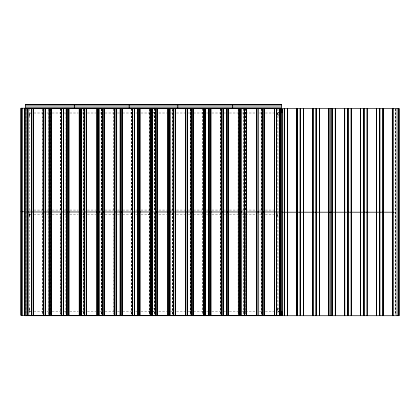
<?xml version="1.0" encoding="UTF-8"?>
<svg xmlns="http://www.w3.org/2000/svg" width="420" height="420" viewBox="0 0 420 420"><rect width="100%" height="100%" fill="white"/><g stroke="black" fill="none" stroke-linecap="round" stroke-linejoin="round"><path stroke-width="0.32" stroke-dasharray="2.1 1.58" d="M153.2 112.802L154.98 112.802L151.893 112.828M277.746 112.802L279.52 112.802M280.697 112.828L278.213 112.828L278.213 115.936L279.452 115.936M151.893 112.933L155.001 112.933M278.213 112.933L280.697 112.933M31.81 113.033L29.237 113.006L29.321 116.141M33.815 113.006L42.966 113.006M46.883 113.006L48.19 113.006M52.106 113.006L60.606 113.006M63.866 113.006L65.83 113.006M69.746 113.006L78.246 113.006M82.163 113.006L84.126 113.006M87.386 113.006L95.886 113.006M99.802 113.006L101.766 113.006M105.026 113.006L114.177 113.006M117.442 113.006L119.406 113.006M122.666 113.006L131.817 113.006M135.734 113.006L137.046 113.006M140.963 113.006L150.764 113.006M158.849 113.006L166.693 113.006M170.609 113.006L172.573 113.006M176.489 113.006L184.989 113.006M188.249 113.006L190.869 113.006M193.478 113.006L202.629 113.006M206.546 113.006L207.853 113.006M211.769 113.006L220.269 113.006M224.185 113.006L225.493 113.006M229.409 113.006L238.56 113.006M241.826 113.006L255.549 113.006M259.466 113.006L261.429 113.006M265.346 113.006L273.84 113.006M277.704 113.033L277.704 116.141M29.295 113.138L30.566 113.138M150.743 113.138L148.228 113.033M153.137 115.936L155.001 115.936M29.295 116.141L29.4 113.033M29.237 210.068L30.55 210.068M33.815 210.068L42.966 210.068M46.883 210.068L48.19 210.068M52.106 210.068L60.606 210.068M63.866 210.068L65.83 210.068M69.746 210.068L78.246 210.068M82.163 210.068L84.126 210.068M87.386 210.068L95.886 210.068M99.802 210.068L101.766 210.068M105.026 210.068L114.177 210.068M117.442 210.068L119.406 210.068M122.666 210.068L131.817 210.068M135.734 210.068L137.046 210.068M140.963 210.068L150.764 210.068M158.849 210.068L166.693 210.068M170.609 210.068L172.573 210.068M176.489 210.068L184.989 210.068M188.249 210.068L190.869 210.068M193.478 210.068L202.629 210.068M206.546 210.068L207.853 210.068M211.769 210.068L220.269 210.068M224.185 210.068L225.493 210.068M229.409 210.068L238.56 210.068M241.826 210.068L255.549 210.068M259.466 210.068L261.429 210.068M265.346 210.068L273.84 210.068M25.93 211.979L26.896 211.979M393.724 212.189L395.819 212.189M29.237 214.21L31.81 214.237M33.815 214.21L42.966 214.21M46.883 214.21L48.19 214.21M52.106 214.21L60.606 214.21M63.866 214.21L65.83 214.21M69.746 214.21L78.246 214.21M82.163 214.21L84.126 214.21M87.386 214.21L95.886 214.21M99.802 214.21L101.766 214.21M105.026 214.21L114.177 214.21M117.442 214.21L119.406 214.21M122.666 214.21L131.817 214.21M135.734 214.21L137.046 214.21M140.963 214.21L150.764 214.21M158.849 214.21L166.693 214.21M170.609 214.21L172.573 214.21M176.489 214.21L184.989 214.21M188.249 214.21L190.869 214.21M193.478 214.21L202.629 214.21M206.546 214.21L207.853 214.21M211.769 214.21L220.269 214.21M224.185 214.21L225.493 214.21M229.409 214.21L238.56 214.21M241.826 214.21L255.549 214.21M259.466 214.21L261.429 214.21M265.346 214.21L273.84 214.21M29.295 214.237L29.295 217.345M149.499 214.237L148.228 214.237L150.743 214.342M277.704 214.237L277.704 217.345M29.295 214.342L30.566 214.342M29.295 308.453L29.426 311.556M153.242 308.453L155.106 308.453M277.704 308.453L277.604 311.556L280.802 311.556M279.557 308.453L278.313 308.453L278.313 311.556M29.295 311.456L30.566 311.456M150.743 311.456L148.255 311.556M151.998 311.456L155.106 311.456M278.313 311.456L280.802 311.456M29.237 311.588L31.81 311.556M33.815 311.588L42.966 311.588M46.883 311.588L48.19 311.588M52.106 311.588L60.606 311.588M63.866 311.588L65.83 311.588M69.746 311.588L78.246 311.588M82.163 311.588L84.126 311.588M87.386 311.588L95.886 311.588M99.802 311.588L101.766 311.588M105.026 311.588L114.177 311.588M117.442 311.588L119.406 311.588M122.666 311.588L131.817 311.588M135.734 311.588L137.046 311.588M140.963 311.588L150.764 311.588M151.998 311.556L155.106 311.556M158.849 311.588L166.693 311.588M170.609 311.588L172.573 311.588M176.489 311.588L184.989 311.588M188.249 311.588L190.869 311.588M193.478 311.588L202.629 311.588M206.546 311.588L207.853 311.588M211.769 311.588L220.269 311.588M224.185 311.588L225.493 311.588M229.409 311.588L238.56 311.588M241.826 311.588L255.549 311.588M259.466 311.588L261.429 311.588M265.346 311.588L273.84 311.588M395.819 108.649L395.819 315.074M395.74 108.649L395.593 315.074M395.231 109.305L395.231 315.074M279.185 108.439L279.248 211.323M279.195 211.979L279.19 314.207M279.127 108.439L279.153 211.323M279.127 211.979L279.137 314.207M279.053 109.095L279.064 211.323M279.053 211.979L279.053 314.207M277.756 108.649L277.762 315.725M277.678 113.033L277.678 116.141M277.678 214.237L277.678 217.345M277.678 308.453L277.678 311.556M261.445 108.439L261.445 211.323M261.445 212.636L261.445 314.207M261.371 108.439L261.356 211.323M261.371 211.979L261.382 314.207M261.298 109.095L261.298 211.323M261.298 212.636L261.298 314.207M245.522 108.439L245.564 211.323M245.564 314.207L245.522 212.636L245.417 314.207M245.469 108.439L245.417 211.323M245.401 108.439L245.369 211.323M245.401 211.979L245.369 314.207M243.595 108.439L243.579 211.323M243.595 211.979L243.579 314.207M243.553 109.095L243.537 211.323M243.537 212.636L243.553 314.207M238.256 108.439L238.245 211.323L238.208 108.439M238.245 212.636L238.24 314.207L238.156 212.636M238.135 109.095L238.093 211.323M238.093 212.636L238.135 314.207M220.469 108.439L220.484 211.323M220.5 212.636L220.484 314.207M220.453 108.439L220.437 211.323M220.4 211.979L220.453 314.207M220.337 109.095L220.379 211.323M220.379 212.636L220.337 314.207M202.634 108.439L202.65 211.323M202.624 211.979L202.619 314.207M202.582 108.439L202.582 211.323M202.582 211.979L202.582 314.207M190.47 109.095L190.47 211.323M190.47 212.636L190.47 314.207M190.37 108.439L190.381 211.323M190.412 211.979L190.381 314.207M190.323 108.439L190.307 211.323M190.323 211.979L190.334 314.207L190.265 212.636M190.281 109.095L190.265 211.323M172.704 109.095L172.704 211.323M172.704 212.636L172.704 314.207M172.652 211.323L172.615 108.439L172.547 211.323M172.652 314.207L172.625 211.979L172.594 314.207M154.854 108.439L154.87 211.323M154.87 212.636L154.865 314.207M154.833 108.439L154.812 211.323M154.828 211.979L154.812 314.207M154.754 108.439L154.754 211.323M154.754 212.636L154.754 314.207M149.562 108.439L149.515 211.323L149.499 108.439M149.525 212.636L149.562 314.207M149.425 211.979L149.499 314.207M149.404 109.095L149.368 211.323M149.404 212.636L149.368 314.207M131.754 108.439L131.754 211.323M131.754 212.636L131.754 314.207M131.744 108.439L131.733 211.323M131.738 314.207L131.665 211.979L131.649 314.207M131.607 108.439L131.649 211.323M113.915 108.439L113.915 211.323M113.915 314.207L113.915 212.636L113.852 314.207M113.852 109.095L113.852 211.323M101.735 109.095L101.729 211.323M101.735 212.636L101.729 314.207M101.645 108.439L101.651 211.323M101.609 108.439L101.577 211.323M101.535 109.095L101.535 211.323M101.551 211.979L101.551 314.207M83.974 109.095L83.974 211.323M83.974 212.636L83.974 314.207M83.963 211.323L83.895 108.439L83.837 211.323M83.927 212.636L83.895 314.207L83.853 211.979M83.78 108.439L83.78 211.323M83.78 212.636L83.78 314.207M66.129 108.439L66.139 211.323M66.139 212.636L66.129 314.207M66.118 108.439L66.035 211.323L66.024 109.095M66.076 211.979L66.035 314.207L66.024 212.636M60.743 108.439L60.727 211.323M60.753 314.207L60.695 212.636L60.622 314.207M60.638 108.439L60.622 211.323M60.58 108.439L60.58 211.323M60.58 212.636L60.58 314.207M50.29 108.439L50.29 211.323L50.195 108.439M50.29 212.636L50.29 314.207L50.195 212.636M50.159 108.439L50.143 211.323M50.117 211.979L50.174 314.207M50.096 109.095L50.096 211.323M50.096 212.636L50.096 314.207M48.279 109.095L48.279 211.323M48.279 212.636L48.279 314.207M42.956 108.439L42.971 211.323M42.971 212.636L42.956 314.207M42.903 108.439L42.861 211.323L42.824 109.095M42.882 211.979L42.861 314.207L42.824 212.636M29.321 214.237L29.321 217.345M29.321 308.453L29.321 311.556M29.243 108.638L29.237 315.725M25.977 108.439L25.977 314.864M25.93 109.095L25.93 314.864M101.656 314.207L101.656 211.979L101.624 314.207"/><path stroke-width="0.63" d="M25.631 105.94L281.369 105.961M281.369 108.035L25.631 108.061L281.369 108.155L281.369 104.307M24.864 315.299L21.032 315.299L21.053 108.218L24.864 108.218M25.93 108.439L281.069 108.439L281.022 315.52M26.875 108.649L25.1 108.638L25.1 315.725L281.899 315.725L281.899 108.649L280.702 108.659M21.032 211.759L24.864 211.759M26.838 211.979L281.069 211.979M282.513 212.189L393.755 212.189M26.838 315.52L281.069 315.52M398.932 315.725L398.89 108.649L398.858 315.725M397.068 108.649L397.068 315.725M393.372 108.649L393.372 315.725M392.395 108.649L392.359 315.725M392.28 108.649L392.317 315.725M383.093 108.649L383.087 315.725M383.035 108.649L383.035 315.725M382.945 108.649L382.945 315.725M379.843 108.649L379.843 315.725M379.764 315.725L379.733 108.649L379.685 315.725M376.572 108.649L376.572 315.725M376.493 108.649L376.493 315.725M376.43 108.649L376.451 315.725M376.373 108.649L376.373 315.725M367.18 108.649L367.122 315.725L367.096 108.649M364.009 108.649L364.009 315.725M363.757 108.649L363.757 315.725M360.665 108.649L360.644 315.725M360.565 108.649L360.628 315.725M360.47 108.649L360.47 315.725M351.283 108.649L351.283 315.725M351.199 108.649L351.251 315.725M351.183 108.649L351.178 315.725M348.049 108.649L348.086 315.725M347.986 108.649L347.991 315.725M347.876 108.649L347.876 315.725M344.757 108.649L344.757 315.725L344.642 108.649M344.584 108.649L344.589 315.725M335.239 108.649L335.26 315.725M332.162 108.649L332.162 315.725M332.047 108.649L332.042 315.725M332.005 108.649L331.968 315.725M330.23 108.649L330.262 315.725M328.886 108.649L328.886 315.725M328.834 108.649L328.818 315.725M328.776 108.649L328.713 315.725M328.655 108.649L328.681 315.725M319.468 108.649L319.442 315.725M319.373 108.649L319.379 315.725M319.326 108.649L319.331 315.725M316.292 108.649L316.292 315.725M316.26 315.725L316.202 108.649L316.144 315.725M316.04 108.649L316.04 315.725M312.853 108.649L312.811 315.725M312.753 108.649L312.774 315.725M303.524 108.649L303.539 315.725M303.45 108.649L303.424 315.725M300.389 108.649L300.363 315.725M300.274 108.649L300.274 315.725M300.263 108.649L300.19 315.725L300.158 108.649M297.077 315.725L297.045 108.649L296.966 315.725M296.903 108.649L296.887 315.725M296.846 108.649L296.846 315.725M287.595 108.649L287.59 315.725L287.522 108.649M284.482 108.649L284.445 315.725M284.361 108.649L284.382 315.725L284.288 108.649M284.256 108.649L284.256 315.725M281.888 108.659L281.888 112.802M281.888 311.588L281.888 315.725M280.093 108.439L280.056 315.52M279.972 108.439L279.972 315.52M279.909 108.439L279.909 315.52M276.491 315.52L276.476 108.439L276.407 315.52M276.334 108.439L276.297 315.52M274.643 315.52L274.643 108.439L274.601 315.52M274.528 108.439L274.465 315.52M264.18 108.439L264.18 315.52M264.101 108.439L264.065 315.52M263.986 108.439L264.033 315.52M262.348 108.439L262.3 315.52M262.253 108.439L262.211 315.52M262.154 108.439L262.154 315.52M258.72 315.52L258.61 108.439M256.904 108.439L256.904 315.52M256.825 315.52L256.788 108.439L256.751 315.52M246.424 108.439L246.424 315.52M246.362 108.439L246.309 315.52L246.278 108.439M244.592 108.439L244.592 315.52M244.503 108.439L244.466 315.52M244.398 108.439L244.398 315.52M240.98 108.439L240.98 315.52M240.938 108.439L240.875 315.52L240.77 108.439M239.148 108.439L239.117 315.52M239.101 108.439L239.101 315.52M238.954 108.439L238.954 315.52M232.706 104.307L232.706 108.124M228.664 108.439L228.638 315.52M228.575 108.439L228.548 315.52M228.506 108.439L228.517 315.52M227.75 108.439L227.75 315.52M226.832 108.439L226.821 315.52M226.727 108.439L226.716 315.52M226.637 108.439L226.658 315.52M223.225 108.439L223.225 315.52M223.136 108.439L223.104 315.52M223.072 108.439L223.025 315.52M221.387 108.439L221.345 315.52L221.34 108.439M221.198 108.439L221.235 315.52M210.908 108.439L210.908 315.52M210.761 108.439L210.809 315.52M210.746 108.439L210.714 315.52M209.076 108.439L209.076 315.52M208.982 108.439L208.992 315.52M208.882 108.439L208.882 315.52M205.464 108.439L205.422 315.52M205.359 108.439L205.364 315.52L205.27 108.439M204.404 108.439L204.404 315.52M204.356 108.439L204.356 315.52M203.584 108.439L203.584 315.52M193.111 108.439L193.148 315.52M193.001 315.52L193.001 108.439L192.953 315.52M191.247 108.439L191.247 315.52L191.195 108.439M191.126 108.439L191.126 315.52M187.693 108.439L187.693 315.52M187.651 108.439L187.651 315.52M187.561 108.439L187.499 315.52M185.845 108.439L185.829 315.52M185.74 108.439L185.777 315.52M185.682 108.439L185.682 315.52M177.833 104.307L177.833 108.124M175.366 108.439L175.382 315.52M175.261 108.439L175.297 315.52M175.198 108.439L175.198 315.52M173.56 108.439L173.56 315.52M169.948 108.439L169.948 315.52M169.89 108.439L169.848 315.52M169.754 108.439L169.754 315.52M168.073 108.439L168.084 315.52M168.021 108.439L168.005 315.52M167.963 108.439L167.927 315.52M157.558 108.439L157.558 315.52M157.521 108.439L157.521 315.52M157.442 108.439L157.442 315.52M156.781 108.439L156.828 315.52M155.815 108.439L155.815 315.52L155.757 108.439M155.684 108.439L155.668 315.52M155.61 108.439L155.61 315.52M152.25 108.439L152.25 315.52M152.161 315.52L152.135 108.439L152.103 315.52M151.998 108.439L151.998 315.52M151.084 108.439L151.132 315.52M150.418 108.439L150.397 315.52M150.302 108.439L150.323 315.52M150.224 108.439L150.224 315.52M139.934 108.439L139.897 315.52M139.876 108.439L139.855 315.52M139.776 108.439L139.786 315.52M138.059 108.439L138.107 315.52M137.996 108.439L137.996 315.52M137.912 108.439L137.912 315.52M134.479 108.439L134.479 315.52M134.395 108.439L134.395 315.52M134.3 108.439L134.3 315.52M132.626 108.439L132.662 315.52M132.584 108.439L132.547 315.52M132.505 108.439L132.468 315.52M129.166 104.307L129.166 108.124M122.141 108.439L122.141 315.52M122.031 108.439L122.084 315.52M122.015 108.439L121.984 315.52M120.346 108.439L120.293 315.52M120.246 108.439L120.209 315.52M120.152 108.439L120.152 315.52M116.734 108.439L116.692 315.52L116.681 108.439M116.529 108.439L116.529 315.52M114.713 108.439L114.713 315.52M104.38 108.439L104.36 315.52L104.339 108.439M104.249 108.439L104.249 315.52M103.509 108.439L103.509 315.52M102.59 108.439L102.527 315.52L102.443 108.439M102.396 108.439L102.427 315.52M98.936 108.439L98.978 315.52M98.868 108.439L98.889 315.52M98.784 108.439L98.831 315.52M97.114 108.439L97.114 315.52M97.083 108.439L97.052 315.52M96.952 108.439L96.994 315.52M86.662 108.439L86.667 315.52M86.536 315.52L86.52 108.439L86.468 315.52M84.788 108.439L84.788 315.52M84.725 108.439L84.698 315.52M84.641 108.439L84.641 315.52M81.207 108.439L81.207 315.52M81.097 108.439L81.123 315.52M81.029 108.439L81.029 315.52M79.391 108.439L79.343 315.52L79.291 108.439M79.196 108.439L79.196 315.52M74.293 104.307L74.293 108.124M68.906 108.439L68.906 315.52M68.828 108.439L68.828 315.52M68.712 108.439L68.733 315.52M67.074 108.439L67.074 315.52M66.985 108.439L66.974 315.52M66.88 108.439L66.88 315.52M63.452 108.439L63.42 315.52M63.357 315.52L63.346 108.439L63.257 315.52M61.598 108.439L61.572 315.52M61.535 108.439L61.498 315.52M61.435 108.439L61.435 315.52M50.977 108.439L50.957 315.52M49.124 108.439L49.124 315.52M45.649 108.439L45.649 315.52M45.633 108.439L45.559 315.52L45.512 108.439M43.874 108.439L43.827 315.52M43.796 108.439L43.759 315.52M43.68 108.439L43.68 315.52M33.395 108.439L33.311 315.52M33.259 315.52L33.217 108.439L33.201 315.52M31.563 108.439L31.563 315.52M31.516 108.439L31.516 315.52M31.468 108.439L31.442 315.52M31.369 108.439L31.369 315.52M27.951 108.439L27.951 315.52M27.862 108.439L27.872 315.52M27.757 108.439L27.757 315.52M26.89 108.439L26.89 315.52M25.631 104.307L25.631 108.134M24.728 108.218L24.728 315.299M22.664 108.218L22.685 315.299M21.147 108.218L21.147 315.299M21.058 108.218L21.068 315.299M281.369 104.317L25.631 104.333L281.369 104.344M399 108.649L282.513 108.649L282.544 315.725L399 315.725L399 108.649M392.506 315.725L392.506 108.649L392.474 315.725M363.919 315.725L363.893 108.649L363.878 315.725M335.37 315.725L335.37 108.649L335.328 315.725M312.984 315.725L312.984 108.649L312.947 315.725M203.537 315.52L203.516 108.439L203.48 315.52M173.397 315.52L173.397 108.439L173.366 315.52M114.86 315.52L114.86 108.439L114.844 315.52M80.162 315.52L80.162 108.439L80.11 315.52M51.083 315.52L51.067 108.439L51.035 315.52M49.235 315.52L49.235 108.439L49.198 315.52M24.822 315.299L24.822 108.218L24.785 315.299"/></g></svg>
